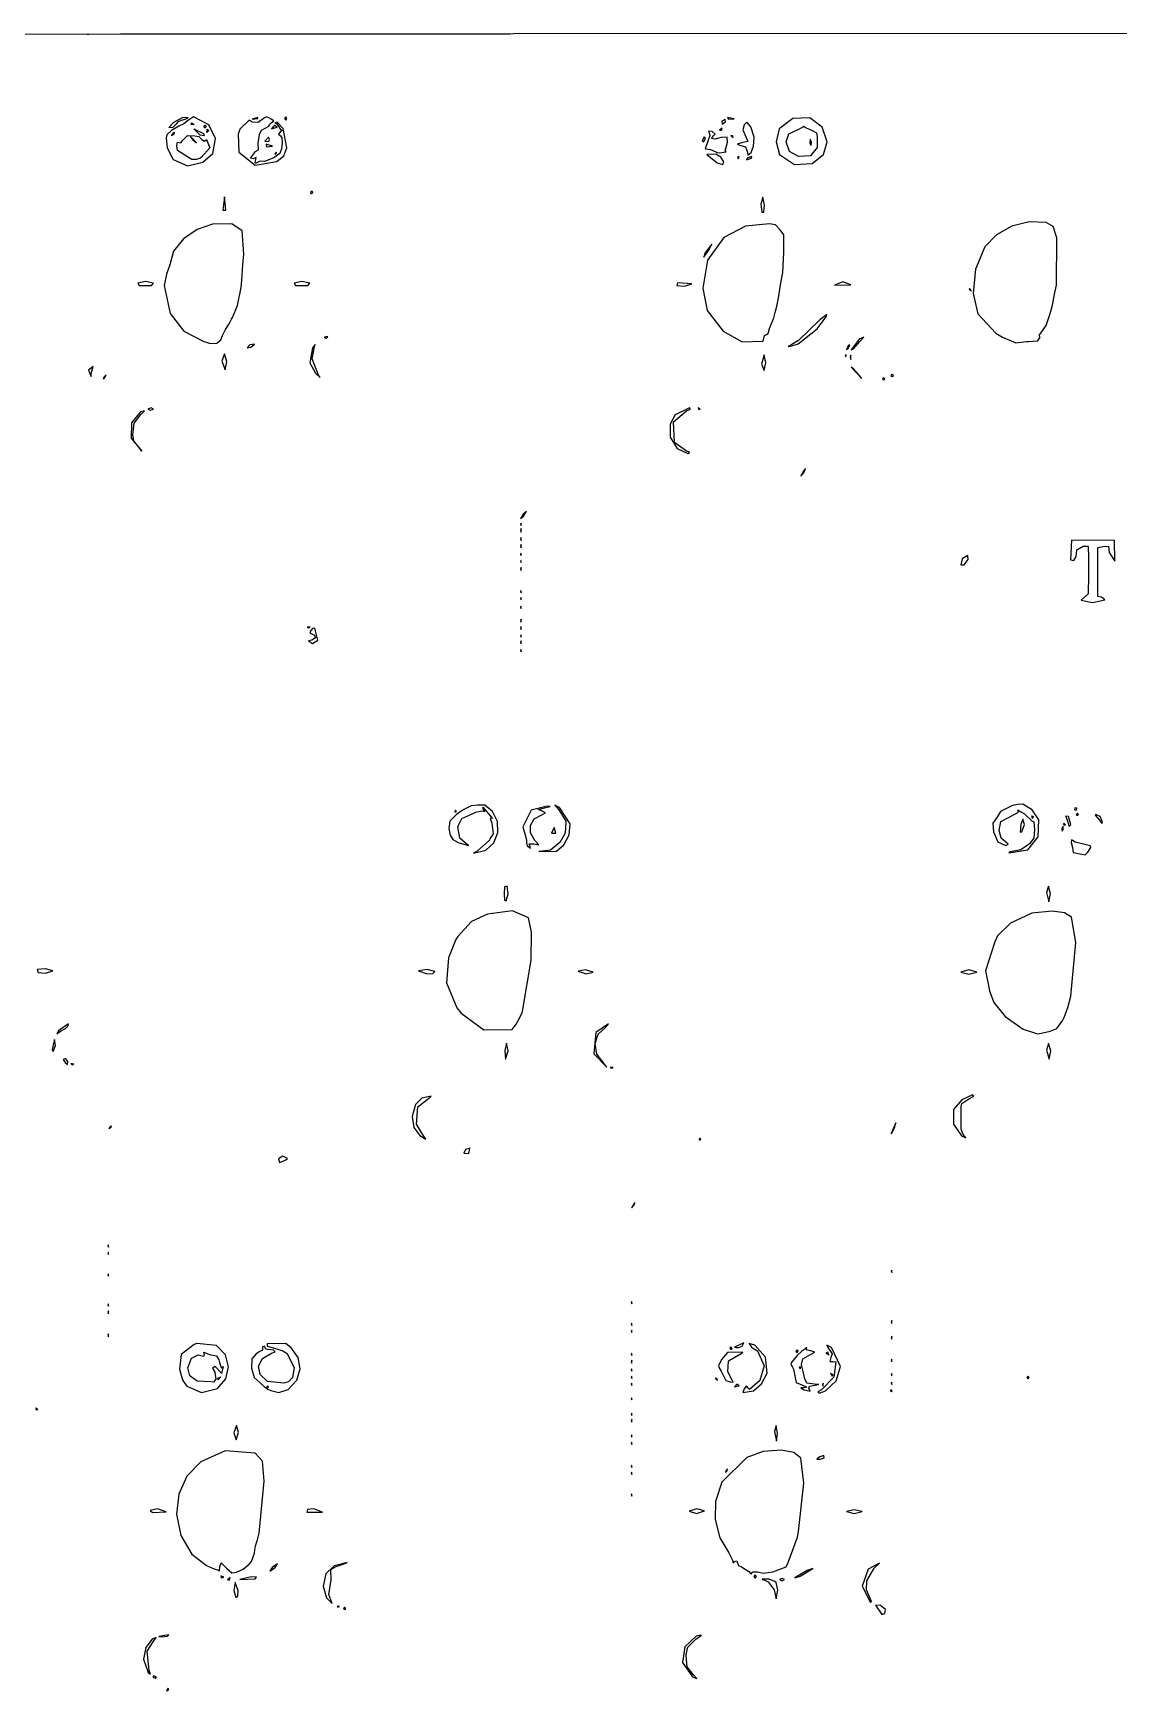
# Model space of a CAD drawing. Extents: x -33 to 316, y 14 to 132.
# Drawn here: x 93.9 to 132.1, y 73.5 to 131.8 of the extents above; entities that cross this region are included whole.
import ezdxf

# ---------------------------------------------------------------- set-up
doc = ezdxf.new("R2010")
doc.units = 0
doc.layers.add('Layer_1', color=7, linetype='CONTINUOUS')

msp = doc.modelspace()

# ---------------------------------------------------------------- linework, layer by layer
at = {"layer": 'Layer_1', "color": 7}
msp.add_lwpolyline([(91.364396, 131.79337), (95.799026, 131.78437), (95.851926, 131.78437), (96.967086, 131.79137), (97.066986, 131.79637), (108.329682, 131.79337), (108.446102, 131.79237), (110.680652, 131.78837), (110.812822, 131.79937), (135.425932, 131.81617)], dxfattribs=at)
for points in [[(99.864822, 127.27856), (100.21554, 127.57748), (100.315789, 128.107425), (100.07994, 128.59231), (99.535832, 128.87664), (99.361592, 128.74964), (99.203092, 128.62264), (99.021622, 128.54344), (98.766432, 128.3866), (98.601142, 128.24353), (98.580142, 128.12756), (98.616442, 127.77779), (98.829062, 127.36831), (99.330262, 127.152478), (99.864822, 127.27851)], [(98.958642, 128.63321), (99.017642, 128.70731), (99.122012, 128.74961), (99.251512, 128.79191), (99.354842, 128.83791), (99.160293, 128.85107), (98.841432, 128.67079), (98.677582, 128.49126), (98.827722, 128.51246), (98.958682, 128.63315)], [(99.458142, 128.6001), (99.471242, 128.6636), (99.566442, 128.6014), (99.458112, 128.6004)], [(99.778142, 128.23006), (99.555522, 128.4533), (99.651922, 128.3888), (99.774122, 128.3461), (99.895502, 128.2836), (99.909518, 128.203558), (99.778132, 128.23)], [(99.905142, 128.5143), (99.947442, 128.5803), (99.989742, 128.5405), (99.947442, 128.4745), (99.905142, 128.5143)], [(100.01118, 128.32596), (100.02388, 128.43708), (100.08378, 128.39508), (100.01118, 128.32598)], [(102.46849, 127.30325), (102.714145, 127.504024), (102.82318, 127.78375), (102.69761, 128.46063), (102.479248, 128.687088), (102.4028, 128.66495), (102.4663, 128.62265), (102.5298, 128.53795), (102.5933, 128.45325), (102.6568, 128.38975), (102.5933, 128.32625), (102.5298, 128.26275), (102.5978, 128.19925), (102.6424, 128.13815), (102.6574, 127.943), (102.634, 127.74705), (102.5721, 127.58385), (102.36276, 127.43345), (102.03848, 127.30302), (101.97668, 127.31462), (101.86223, 127.29802), (101.72206, 127.22892), (101.71506, 127.25362), (101.74406, 127.43725), (101.64245, 127.39565), (101.54255, 127.41195), (101.72349, 127.64887), (101.821305, 127.714723), (101.80989, 127.94709), (101.85649, 128.24706), (101.93719, 128.40533), (102.19572, 128.53787), (102.21822, 128.60137), (102.27722, 128.66487), (102.36052, 128.72837), (102.27582, 128.79187), (102.19112, 128.83417), (102.10392, 128.87647), (102.03992, 128.83897), (101.81364, 128.67074), (101.59864, 128.68574), (101.49753, 128.74944), (101.1737, 128.43194), (101.1102, 128.2651), (101.1346, 127.63306), (101.70421, 127.16897), (102.4684, 127.30308)], [(101.80661, 128.81836), (101.80461, 128.85376), (101.59832, 128.78416), (101.80646, 128.81836)], [(102.4795, 128.50669), (102.3872, 128.58029), (102.28092, 128.44861), (102.47946, 128.50671)], [(102.82614, 128.81336), (102.78384, 128.87686), (102.74154, 128.81336), (102.78384, 128.74986), (102.82614, 128.81336)], [(118.2776, 127.63913), (118.2429, 127.68073), (118.2656, 127.75563), (118.3278, 127.9821), (118.3114, 128.15356), (118.1045, 128.14456), (117.87726, 128.08286), (117.76961, 128.11456), (117.83311, 128.19926), (117.892998, 128.256516), (117.79051, 128.35401), (117.65841, 128.36161), (117.69014, 128.27921), (117.70304, 128.20991), (117.53777, 127.73977), (117.72566, 127.71837), (117.89666, 127.65577), (117.95886, 127.62147), (118.04706, 127.60307), (118.27768, 127.63887)], [(118.14022, 128.47799), (118.04902, 128.40429), (118.12092, 128.40629), (118.14012, 128.47769)], [(118.25149, 128.69894), (118.24129, 128.78254), (118.13346, 128.70234), (118.14366, 128.61874), (118.25149, 128.69894)], [(118.56358, 128.80276), (118.32825, 128.85346), (118.36245, 128.79056), (118.56356, 128.80276)], [(119.15822, 127.61913), (119.24682, 127.84138), (119.27102, 128.15722), (119.15139, 128.51705), (119.00509, 128.68638), (118.91859, 128.58708), (118.86879, 128.41774), (119.03959, 128.0026), (118.86357, 127.9667), (118.66749, 127.9078), (118.76379, 127.8711), (118.963183, 127.8125), (119.0284, 127.62388), (119.040421, 127.527139), (119.15817, 127.61888)], [(121.30464, 127.22405), (121.701858, 127.544698), (121.83287, 127.99688), (121.653994, 128.507563), (121.21867, 128.83475), (120.631178, 128.808673), (120.15011, 128.44349), (120.03464, 127.98745), (120.15387, 127.54957), (120.68439, 127.19974), (121.30464, 127.22404)], [(120.8205, 127.47876), (120.509344, 127.647606), (120.39447, 127.98926), (120.48967, 128.27132), (120.85731, 128.45332), (120.94471, 128.49562), (121.00821, 128.53792), (121.07171, 128.49952), (121.28218, 128.40712), (121.45501, 128.30782), (121.47671, 128.18132), (121.484424, 127.791446), (121.25084, 127.4974), (120.82039, 127.4787)], [(98.789162, 128.26276), (98.856562, 128.32626), (98.846562, 128.26276), (98.779162, 128.19926), (98.789162, 128.26276)], [(99.481802, 127.37376), (99.360212, 127.43746), (98.973252, 127.69234), (98.956052, 127.85336), (98.978652, 127.97705), (99.090982, 127.95585), (99.142582, 128.02845), (99.326902, 128.21347), (99.587452, 128.19937), (99.732892, 128.17627), (99.827992, 128.06893), (99.932292, 128.00973), (99.999992, 128.06913), (100.11598, 127.77589), (99.820512, 127.45711), (99.758212, 127.40971), (99.634242, 127.37191), (99.481822, 127.37391)], [(99.651142, 127.95905), (99.534722, 128.07546), (99.418302, 128.17809), (99.520932, 128.06168), (99.651142, 127.95905)], [(102.19114, 128.0053), (102.21684, 128.09), (102.17974, 128.157), (102.05045, 128.01552), (102.1912, 128.00542)], [(102.31794, 127.83683), (102.09178, 127.90563), (102.10658, 127.81743), (102.31789, 127.83683)], [(117.55814, 128.12495), (117.49464, 128.15695), (117.43114, 128.01958), (117.49464, 127.98758), (117.55814, 128.12495)], [(118.49723, 128.20849), (118.44713, 128.21449), (118.52543, 128.13619), (118.49723, 128.20819)], [(121.28347, 127.99612), (121.23697, 128.08502), (121.21867, 127.94955), (121.26627, 127.866424), (121.28357, 127.99605)], [(102.46109, 127.58793), (102.44449, 127.62773), (102.40269, 127.56203), (102.46119, 127.58793)], [(118.20365, 127.29088), (118.08676, 127.45589), (117.92046, 127.55998), (117.60029, 127.55098), (117.962, 127.25105), (118.157743, 127.194475), (118.20365, 127.29135)], [(118.74327, 127.43759), (118.72457, 127.47989), (118.67977, 127.43759), (118.69847, 127.39529), (118.74327, 127.43759)], [(119.16662, 127.41619), (119.18532, 127.47819), (119.01598, 127.41749), (118.995138, 127.35414), (119.16664, 127.41649)], [(100.67282, 125.5852), (100.62662, 126.05367), (100.57112, 125.5856), (100.67287, 125.58522)], [(103.7363, 126.20968), (103.7201, 126.25198), (103.6516, 126.20968), (103.6678, 126.16738), (103.7363, 126.20968)], [(119.63247, 125.76519), (119.56897, 126.04036), (119.50547, 125.79342), (119.53367, 125.51825), (119.610258, 125.519305), (119.63247, 125.76519)], [(100.36551, 120.90206), (100.4978, 121.02388), (100.561, 121.17168), (100.66974, 121.39326), (100.79704, 121.58376), (100.88194, 121.75402), (100.91414, 121.80692), (101.08346, 122.23025), (101.21298, 122.86525), (101.23718, 123.11925), (101.27848, 123.65802), (101.31548, 124.03902), (101.25728, 124.86098), (100.884401, 125.106808), (100.20889, 125.09309), (99.663466, 124.904134), (99.190752, 124.57417), (98.838993, 124.146575), (98.703272, 123.66843), (98.594952, 123.33634), (98.509152, 122.93417), (98.720312, 121.95258), (99.204871, 121.33436), (99.905122, 120.96352), (100.13795, 120.89492), (100.36549, 120.90192)], [(119.57691, 120.97486), (119.62921, 121.18211), (119.69591, 121.21381), (119.75291, 121.24561), (119.81011, 121.42552), (119.95218, 121.79342), (120.00698, 121.98392), (120.07378, 122.25102), (120.13848, 122.56852), (120.20678, 123.0312), (120.26868, 123.39728), (120.30478, 124.10411), (120.3052, 124.71706), (120.17682, 124.89163), (120.02036, 125.06803), (119.80177, 125.10763), (118.957475, 125.022843), (118.20054, 124.62979), (117.62841, 123.831271), (117.45726, 122.838), (117.61151, 122.05483), (118.178475, 121.330943), (118.84867, 120.95372), (119.57688, 120.97482)], [(128.84679, 120.96796), (128.92079, 120.96696), (129.24218, 120.98606), (129.28448, 121.04536), (129.32678, 121.10886), (129.28998, 121.17236), (129.39582, 121.32354), (129.5384, 121.53036), (129.6016, 121.70727), (129.6651, 121.92127), (129.7021, 122.03672), (129.7641, 122.2403), (129.8341, 122.63286), (129.8994, 122.95036), (129.919, 124.61084), (129.789001, 125.01582), (129.53709, 125.14801), (128.936495, 125.17435), (128.333944, 125.02303), (127.7952, 124.720218), (127.38603, 124.29208), (127.05706, 123.51548), (126.964761, 122.651038), (127.13296, 121.94147), (127.773, 121.26143), (128.00798, 121.11327), (128.471945, 120.922579), (128.84666, 120.96843)], [(117.65716, 124.16706), (117.7735, 124.38931), (117.53413, 124.07026), (117.491759, 123.935075), (117.65716, 124.16706)], [(98.060172, 122.93336), (98.127172, 123.01806), (97.852002, 123.07706), (97.576832, 123.01706), (97.629732, 122.93576), (98.060182, 122.93376)], [(103.56351, 122.93336), (103.63051, 123.01806), (103.35534, 123.07706), (103.08018, 123.01706), (103.13308, 122.93576), (103.56354, 122.93376)], [(117.0713, 122.98936), (116.5727, 123.02766), (116.540888, 122.940184), (116.81041, 122.91636), (117.0713, 122.98936)], [(122.66223, 122.95476), (122.38414, 123.06817), (122.0878, 122.94484), (122.66223, 122.95484)], [(126.9138, 122.75446), (126.8397, 122.82856), (126.8237, 122.81256), (126.9138, 122.75446)], [(120.80899, 120.88144), (121.48394, 121.4078), (121.58656, 121.55295), (121.69046, 121.69053), (121.80674, 121.85756), (121.82564, 121.91386), (121.57977, 121.73403), (120.82503, 120.99796), (120.58494, 120.8638), (120.45794, 120.7874), (120.58494, 120.8166), (120.80896, 120.8815)], [(101.68314, 120.87673), (101.52322, 120.85213), (101.43239, 120.745944), (101.55612, 120.76983), (101.68312, 120.87675)], [(103.942, 119.78555), (103.7154, 120.35556), (103.7796, 120.72318), (103.824263, 120.859744), (103.7247, 120.74028), (103.6314, 120.21382), (103.83178, 119.84905), (104.00097, 119.694761), (103.94195, 119.78555)], [(104.26547, 121.12791), (104.20197, 121.14451), (104.13847, 121.10351), (104.20197, 121.08691), (104.26547, 121.12791)], [(122.63679, 120.85198), (122.57329, 120.81468), (122.51249, 120.68768), (122.57599, 120.72498), (122.63679, 120.85198)], [(122.98754, 120.97085), (123.121555, 121.120586), (122.96154, 121.04275), (122.6827, 120.67596), (122.7552, 120.70626), (122.98759, 120.97084)], [(100.70947, 120.26629), (100.62477, 120.53693), (100.54007, 120.26882), (100.65004, 119.97287), (100.70944, 120.26629)], [(119.6748, 120.21939), (119.6138, 120.49455), (119.5252, 120.17385), (119.6143, 119.94422), (119.6748, 120.21939)], [(122.49772, 120.50251), (122.47212, 120.47691), (122.49432, 120.42131), (122.49732, 120.50241)], [(122.66732, 120.48404), (122.64792, 120.40994), (122.66732, 120.33584), (122.66732, 120.48401)], [(95.935782, 119.84045), (95.990382, 120.00332), (96.014982, 120.08962), (95.841092, 119.95747), (95.942542, 119.7326), (95.935542, 119.84046)], [(96.472012, 119.79328), (96.395712, 119.72018), (96.358425, 119.650405), (96.416012, 119.69988), (96.472012, 119.79318)], [(122.96117, 119.78528), (122.76032, 120.00408), (122.68062, 120.06218), (123.05088, 119.66529), (122.96118, 119.78525)], [(123.8658, 119.64808), (123.8235, 119.69038), (123.7812, 119.64808), (123.8235, 119.60578), (123.8658, 119.64808)], [(124.16214, 119.77495), (124.11984, 119.81725), (124.07754, 119.77495), (124.11984, 119.73265), (124.16214, 119.77495)], [(97.608552, 117.25923), (97.449802, 117.42042), (97.405902, 117.66881), (97.451802, 118.09763), (97.689012, 118.40118), (97.812155, 118.52924), (97.669512, 118.48798), (97.364326, 118.10116), (97.347102, 117.56998), (97.719432, 117.10836), (97.608572, 117.2592)], [(98.127142, 118.58964), (98.044942, 118.63194), (97.936612, 118.58964), (98.018812, 118.54734), (98.127142, 118.58964)], [(116.98664, 117.06564), (116.88884, 117.10814), (116.45719, 117.41452), (116.43049, 118.13791), (116.87925, 118.52582), (117.026264, 118.59038), (116.98772, 118.63199), (116.49124, 118.39097), (116.30552, 118.05455), (116.30552, 117.60127), (116.561831, 117.198518), (116.93632, 117.026), (116.98672, 117.0656)], [(117.36764, 118.58964), (117.29104, 118.63134), (117.30414, 118.58964), (117.36764, 118.58964)], [(121.02212, 116.36714), (121.07322, 116.49414), (120.98782, 116.39424), (120.90242, 116.22703), (121.02207, 116.36718)], [(111.25047, 114.98576), (111.14464, 114.90666), (111.0388, 114.74289), (111.14464, 114.82199), (111.25047, 114.98576)], [(111.06772, 114.57592), (111.04212, 114.55032), (111.06432, 114.49472), (111.06732, 114.57582)], [(111.06814, 114.38728), (111.04704, 114.33518), (111.06654, 114.26028), (111.06854, 114.38728)], [(111.06683, 113.81659), (111.04553, 113.76369), (111.06683, 113.71079), (111.06683, 113.81662)], [(111.06684, 114.07059), (111.04554, 114.01769), (111.06684, 113.96479), (111.06684, 114.07062)], [(131.60521, 111.8699), (131.48928, 111.97044), (131.35909, 111.99644), (131.35909, 112.83781), (131.35846, 113.71094), (131.54382, 113.75534), (131.72982, 113.76804), (131.75882, 113.53606), (131.94993, 113.23351), (131.94293, 113.96702), (130.43159, 113.97892), (130.39249, 113.28698), (130.514763, 113.254381), (130.59676, 113.40014), (130.62326, 113.63148), (130.83492, 113.76377), (131.02013, 113.76377), (131.02213, 113.35102), (131.02613, 112.72661), (131.014468, 112.091414), (130.90283, 111.978), (130.77268, 111.86779), (131.17435, 111.78309), (131.60402, 111.86979)], [(111.06772, 113.51761), (111.04212, 113.49201), (111.06432, 113.43641), (111.06732, 113.51751)], [(111.06801, 113.26441), (111.04241, 113.23881), (111.06461, 113.18321), (111.06761, 113.26431)], [(126.79722, 113.29111), (126.78592, 113.43834), (126.584889, 113.319621), (126.53406, 113.1071), (126.65558, 113.1041), (126.79722, 113.29085)], [(111.06713, 113.01302), (111.04583, 112.96012), (111.06713, 112.90722), (111.06713, 113.01306)], [(111.06801, 112.20608), (111.04241, 112.18048), (111.06461, 112.12488), (111.06761, 112.20598)], [(111.06801, 111.95208), (111.04241, 111.92648), (111.06461, 111.87088), (111.06761, 111.95198)], [(111.06803, 111.65535), (111.04243, 111.62975), (111.06463, 111.57415), (111.06763, 111.65525)], [(103.64136, 110.91349), (103.53553, 110.91349), (103.58843, 110.89209), (103.64133, 110.91349)], [(103.91124, 110.45638), (103.81085, 110.87709), (103.72295, 110.86649), (103.67005, 110.80089), (103.63085, 110.71619), (103.79289, 110.62909), (103.83519, 110.53889), (103.7049, 110.45319), (103.58849, 110.42849), (103.723793, 110.339423), (103.91128, 110.45629)], [(111.06715, 111.19233), (111.04585, 111.13943), (111.06715, 111.08653), (111.06715, 111.19236)], [(111.06715, 110.93839), (111.04585, 110.88549), (111.06715, 110.83259), (111.06715, 110.93842)], [(111.06803, 110.63941), (111.04243, 110.61381), (111.06463, 110.55821), (111.06763, 110.63931)], [(111.06715, 110.43048), (111.04585, 110.37758), (111.06715, 110.32468), (111.06715, 110.43051)], [(111.06803, 110.13147), (111.04243, 110.10587), (111.06463, 110.05027), (111.06763, 110.13137)], [(109.82359, 103.06678), (110.106645, 103.329001), (110.246328, 103.685208), (110.232114, 104.072986), (110.05348, 104.42992), (109.785201, 104.646215), (109.5901, 104.65455), (109.5292, 104.65155), (109.30707, 104.62265), (109.07829, 104.51222), (108.96445, 104.44992), (108.77976, 104.30796), (108.554118, 104.088638), (108.51752, 103.8264), (108.57012, 103.58988), (108.66282, 103.4454), (108.84819, 103.33993), (109.21844, 103.22469), (109.09184, 103.32845), (108.9065, 103.48829), (108.8395, 103.88027), (108.8573, 103.94457), (108.976824, 104.1749), (109.29248, 104.32336), (109.47011, 104.40586), (109.68702, 104.44966), (109.793735, 104.427223), (109.74622, 104.49426), (109.71492, 104.57746), (110.06442, 104.18575), (110.02272, 104.19645), (109.979133, 104.185613), (110.03072, 104.01375), (110.085915, 103.636348), (109.97092, 103.46137), (109.94952, 103.42297), (109.51936, 103.03331), (109.3876, 102.96201), (109.82339, 103.06686)], [(108.79514, 104.43179), (108.75214, 104.47119), (108.73344, 104.40519), (108.79514, 104.43179)], [(111.38594, 103.1892), (111.347329, 103.283933), (111.51505, 103.2858), (111.69497, 103.2565), (111.55405, 103.404), (111.395678, 103.670478), (111.390973, 103.939855), (111.528164, 104.167937), (111.79548, 104.31053), (111.924421, 104.383738), (111.81328, 104.44064), (111.665879, 104.497935), (111.88648, 104.5576), (112.085221, 104.599188), (111.98778, 104.6182), (111.4177, 104.47114), (111.1315, 103.88239), (111.1727, 103.70563), (111.2081, 103.601), (111.261, 103.42863), (111.258, 103.31898), (111.2751, 103.21868), (111.39198, 103.13838), (111.38498, 103.18918)], [(112.31199, 103.03538), (112.572, 103.25731), (112.759953, 103.607153), (112.78943, 103.99376), (112.41627, 104.57025), (112.25097, 104.653799), (112.38867, 104.48255), (112.63553, 104.086288), (112.63114, 103.80704), (112.60514, 103.64602), (112.42522, 103.33689), (112.101016, 103.069483), (111.80124, 103.03267), (111.69497, 103.01837), (112.31199, 103.03537)], [(128.89176, 103.07888), (129.258568, 103.539466), (129.28393, 104.1344), (129.043851, 104.480263), (128.71207, 104.68607), (128.52644, 104.66837), (128.34947, 104.64027), (127.9298, 104.42406), (127.82354, 104.25572), (127.667744, 104.019354), (127.68033, 103.71158), (127.84127, 103.36025), (128.1203, 103.22515), (128.2066, 103.27805), (127.959958, 103.493185), (127.88808, 103.75914), (127.94198, 104.06931), (128.456, 104.34646), (128.56306, 104.40906), (128.53786, 104.47976), (128.65187, 104.41536), (128.77725, 104.34506), (129.04664, 104.09172), (129.10784, 104.05762), (129.13274, 103.78905), (129.104471, 103.488718), (128.94859, 103.28911), (128.650648, 103.079219), (128.28462, 103.00678), (128.22602, 102.96708), (128.89164, 103.07895)], [(130.61574, 104.53859), (130.55084, 104.55389), (130.53554, 104.48899), (130.60044, 104.47369), (130.61574, 104.53859)], [(112.28178, 103.66758), (112.22418, 103.85808), (112.13948, 103.66412), (112.28179, 103.66712)], [(128.77647, 103.97048), (128.71297, 104.15442), (128.64947, 103.96738), (128.62117, 103.70279), (128.68467, 103.70579), (128.77647, 103.97038)], [(129.05869, 104.18216), (129.03179, 104.27736), (129.07799, 104.26716), (129.05869, 104.18216)], [(130.1434, 103.81575), (130.1272, 103.90045), (130.0888, 103.81575), (130.105, 103.73105), (130.1434, 103.81575)], [(130.2158, 103.96098), (130.1735, 104.00578), (130.1312, 103.98708), (130.1735, 103.94228), (130.2158, 103.96098)], [(130.40177, 103.96738), (130.32167, 104.25636), (130.21583, 104.26136), (130.25813, 104.19686), (130.30043, 104.04869), (130.334205, 103.906619), (130.40173, 103.96749)], [(130.68147, 104.32346), (130.63917, 104.36576), (130.59687, 104.32346), (130.63917, 104.28116), (130.68147, 104.32346)], [(131.4429, 104.24762), (131.28003, 104.32002), (131.26193, 104.29582), (131.4101, 104.11924), (131.495481, 103.999721), (131.52165, 104.06774), (131.44285, 104.24766)], [(131.00062, 102.99922), (131.10418, 103.15839), (131.10218, 103.21809), (130.56209, 103.35131), (130.42889, 103.43431), (130.41989, 103.33276), (130.46119, 103.15493), (130.48339, 102.98261), (130.91363, 102.90281), (130.99993, 102.99921)], [(110.60731, 101.52811), (110.57381, 101.79959), (110.485278, 101.773863), (110.46738, 101.53017), (110.48648, 101.30354), (110.54138, 101.28574), (110.60728, 101.52815)], [(129.68664, 101.53284), (129.62314, 101.80448), (129.54664, 101.57669), (129.63374, 101.24357), (129.68664, 101.53284)], [(110.74752, 96.75277), (110.89197, 96.94593), (110.94537, 97.05228), (111.10182, 97.33952), (111.12152, 97.46202), (111.42004, 99.20104), (111.435953, 100.176176), (111.32594, 100.68185), (110.76132, 100.934559), (109.88797, 100.80965), (109.3246, 100.55622), (108.83745, 100.0244), (108.77345, 99.92059), (108.511498, 99.273549), (108.43685, 98.397), (108.80299, 97.5235), (108.96106, 97.32577), (109.75706, 96.74541), (110.74749, 96.75241)], [(129.42314, 96.6376), (129.68018, 96.7004), (129.91408, 96.788), (130.10724, 97.04642), (130.17134, 97.17643), (130.26174, 97.43803), (130.29754, 97.52523), (130.40761, 97.93352), (130.58163, 99.82074), (130.434129, 100.70799), (130.188382, 100.860445), (129.75022, 100.92177), (129.030771, 100.849139), (128.2849, 100.50062), (127.82284, 100.04768), (127.72161, 99.80772), (127.4089, 98.8143), (127.51861, 98.24351), (127.54891, 98.11562), (127.702485, 97.703693), (128.09765, 97.2082), (128.73506, 96.76436), (129.12717, 96.63564), (129.22911, 96.60364), (129.30711, 96.61984), (129.42329, 96.63774)], [(94.592302, 98.81973), (94.329792, 98.89313), (94.041542, 98.86133), (94.071026, 98.763788), (94.331412, 98.74369), (94.592302, 98.81969)], [(107.95905, 98.73025), (108.03315, 98.79835), (107.76048, 98.86185), (107.46143, 98.81915), (107.75798, 98.71463), (107.95906, 98.73023)], [(113.59997, 98.77735), (113.33539, 98.85335), (113.0708, 98.80745), (113.35692, 98.70995), (113.59997, 98.77735)], [(127.1043, 98.77723), (126.81855, 98.85323), (126.5328, 98.77723), (126.81855, 98.70123), (127.1043, 98.77723)], [(95.031272, 96.78727), (95.121472, 96.87197), (95.142072, 96.95667), (94.804942, 96.71929), (94.729742, 96.60459), (94.858062, 96.69599), (95.031282, 96.78739)], [(113.97995, 95.56688), (113.730434, 95.891906), (113.67612, 96.26329), (113.77759, 96.594775), (114.04097, 96.83719), (114.14369, 96.95731), (113.69127, 96.65096), (113.62077, 95.89994), (114.08736, 95.43331), (113.97998, 95.56688)], [(94.680062, 96.19491), (94.646062, 96.40658), (94.591962, 96.15316), (94.569562, 96.04492), (94.600762, 95.98322), (94.680062, 96.19486)], [(110.61547, 96.00727), (110.55197, 96.27994), (110.48847, 96.01182), (110.51557, 95.71664), (110.61547, 96.00727)], [(129.6991, 95.99927), (129.6231, 96.2586), (129.5466, 96.03081), (129.6445, 95.71423), (129.699, 95.99927)], [(95.121472, 95.62378), (95.036772, 95.72961), (94.956366, 95.700604), (95.022172, 95.59536), (95.10591, 95.524503), (95.121472, 95.62376)], [(95.333142, 95.53658), (95.227732, 95.56098), (95.267132, 95.51798), (95.333132, 95.53668)], [(114.30905, 95.41901), (114.20322, 95.41901), (114.25612, 95.39761), (114.30902, 95.41901)], [(107.59435, 93.07636), (107.38427, 93.42561), (107.43577, 94.03927), (107.86155, 94.37547), (107.90615, 94.41487), (107.57205, 94.33557), (107.35449, 94.1129), (107.22881, 93.69041), (107.289228, 93.309418), (107.49915, 93.03071), (107.713314, 92.897563), (107.59435, 93.07631)], [(126.61566, 93.05836), (126.54646, 93.25188), (126.55246, 94.03655), (126.56706, 94.147961), (126.81902, 94.31638), (126.989264, 94.413536), (126.94602, 94.45895), (126.568076, 94.282123), (126.28197, 93.93854), (126.275116, 93.424768), (126.56074, 93.01601), (126.716173, 92.940253), (126.61614, 93.05831)], [(96.650912, 93.32731), (96.631212, 93.36441), (96.560812, 93.26921), (96.650912, 93.32731)], [(124.21347, 93.3317), (124.25507, 93.46997), (124.08081, 93.09863), (124.10791, 93.10463), (124.21352, 93.3313)], [(117.3888, 92.89333), (117.3701, 92.93563), (117.3253, 92.89333), (117.344, 92.85103), (117.3888, 92.89333)], [(102.78909, 92.16482), (102.84729, 92.21602), (102.68854, 92.29262), (102.52979, 92.20442), (102.562096, 92.076876), (102.65864, 92.11182), (102.78908, 92.16482)], [(109.22125, 92.3868), (109.25895, 92.57696), (109.10795, 92.53426), (109.05145, 92.40361), (109.22121, 92.38681)], [(115.03883, 90.59135), (115.06513, 90.67365), (114.94832, 90.4803), (115.03892, 90.59134)], [(96.547392, 89.17588), (96.521792, 89.15028), (96.543992, 89.09468), (96.546992, 89.17578)], [(96.547392, 88.92188), (96.521792, 88.89628), (96.543992, 88.84068), (96.546992, 88.92178)], [(96.547402, 88.16015), (96.521802, 88.13455), (96.544002, 88.07895), (96.547002, 88.16005)], [(124.1064, 88.28715), (124.0808, 88.26155), (124.103, 88.20595), (124.106, 88.28705)], [(96.547402, 87.10179), (96.521802, 87.07619), (96.544002, 87.02059), (96.547002, 87.10169)], [(114.9624, 87.18649), (114.9368, 87.16089), (114.959, 87.10529), (114.962, 87.18639)], [(96.546512, 86.85044), (96.525212, 86.79754), (96.546512, 86.74464), (96.546512, 86.85048)], [(114.96239, 86.42445), (114.93679, 86.39885), (114.95899, 86.34325), (114.96199, 86.42435)], [(124.10551, 86.51175), (124.08421, 86.45885), (124.10551, 86.40595), (124.10551, 86.51178)], [(96.546512, 86.04635), (96.525212, 85.99345), (96.546512, 85.94055), (96.546512, 86.04638)], [(114.96239, 86.17035), (114.93679, 86.14475), (114.95899, 86.08915), (114.96199, 86.17025)], [(124.10551, 85.96165), (124.08421, 85.90875), (124.10551, 85.85585), (124.10551, 85.96169)], [(100.38093, 84.11822), (100.678063, 84.461244), (100.77065, 84.890764), (100.660602, 85.31327), (100.34983, 85.63525), (99.654892, 85.70275), (99.560192, 85.67555), (99.105442, 85.32476), (99.051042, 84.807284), (99.147842, 84.4266), (99.185342, 84.371), (99.303022, 84.20268), (99.823817, 83.977925), (100.3808, 84.11818)], [(99.672302, 84.38059), (99.41006, 84.567684), (99.336712, 84.85446), (99.471892, 85.19207), (99.705776, 85.310906), (99.901432, 85.26277), (99.928332, 85.30477), (99.899632, 85.39967), (100.09819, 85.31457), (100.35, 85.27367), (100.4301, 85.12948), (100.4526, 85.04228), (100.5012, 84.90041), (100.5259, 84.83941), (100.5802, 84.89231), (100.5286, 84.65231), (100.5166, 84.67681), (100.30076, 84.89235), (100.205775, 84.841339), (100.29016, 84.69756), (100.32416, 84.45184), (100.23866, 84.3503), (100.15176, 84.3583), (99.672282, 84.3807)], [(102.87262, 84.09094), (103.169881, 84.417992), (103.28968, 84.811636), (103.227664, 85.212055), (102.97948, 85.55943), (102.79291, 85.70121), (102.1345, 85.69921), (102.1285, 85.61151), (102.39494, 85.54411), (102.68198, 85.44731), (102.83882, 85.35831), (103.07981, 84.84753), (103.025284, 84.511281), (102.87706, 84.35795), (102.72029, 84.30635), (102.14057, 84.37225), (101.885751, 84.614311), (101.83132, 84.905905), (101.967449, 85.179094), (102.28431, 85.36594), (102.4159, 85.416271), (102.35261, 85.46919), (102.15293, 85.49779), (102.07833, 85.51669), (102.04723, 85.60859), (101.96293, 85.58839), (101.96493, 85.47493), (101.94363, 85.46023), (101.87053, 85.42823), (101.74919, 85.34143), (101.593445, 85.162177), (101.57628, 84.836699), (101.67883, 84.509269), (101.88223, 84.32416), (102.0496, 84.17352), (102.15954, 84.09972), (102.26484, 84.05212), (102.54563, 83.98052), (102.87288, 84.09124)], [(114.96239, 85.36585), (114.93679, 85.34025), (114.95899, 85.28465), (114.96199, 85.36575)], [(118.49493, 84.417), (118.333766, 84.709124), (118.3665, 85.09682), (118.80529, 85.35722), (118.87049, 85.39952), (118.32586, 85.38652), (118.11987, 85.14549), (118.00834, 84.92246), (118.03444, 84.84626), (118.10854, 84.73362), (118.26905, 84.40351), (118.41867, 84.36161), (118.52742, 84.34891), (118.49502, 84.41691)], [(118.48947, 85.52475), (118.44717, 85.59075), (118.40487, 85.55095), (118.44717, 85.48495), (118.48947, 85.52475)], [(118.72595, 85.56655), (118.84452, 85.61795), (118.89912, 85.72442), (118.57417, 85.5752), (118.62397, 85.5601), (118.72599, 85.5661)], [(119.23828, 84.04333), (119.528256, 84.285495), (119.71825, 84.66344), (119.667229, 85.230298), (119.28899, 85.64696), (119.08445, 85.71076), (119.11385, 85.66616), (119.16745, 85.57676), (119.20155, 85.55876), (119.3865, 85.45293), (119.61678, 84.916405), (119.4588, 84.4055), (119.09718, 84.088), (119.03988, 84.1515), (118.992711, 84.211585), (118.91183, 84.1064), (118.87053, 83.9794), (119.23834, 84.0433)], [(121.24114, 84.02752), (121.19384, 84.13977), (121.21544, 84.20167), (121.5374, 84.26267), (121.38747, 84.28027), (121.12394, 84.31199), (121.04236, 84.46173), (120.9355, 84.96688), (120.9813, 85.16168), (121.24254, 85.31647), (121.404033, 85.405413), (121.26224, 85.44298), (121.11909, 85.47478), (121.110403, 85.578574), (121.04449, 85.51118), (120.94559, 85.44168), (120.77238, 85.28882), (120.56608, 85.03154), (120.55318, 84.97864), (120.60608, 84.89264), (120.64358, 84.80794), (120.74328, 84.33629), (121.01884, 84.21586), (121.11404, 84.16836), (121.0082, 84.14796), (120.906951, 84.151641), (121.0188, 84.07016), (121.24105, 84.02756)], [(120.8178, 85.44515), (120.7755, 85.48495), (120.7332, 85.41895), (120.7755, 85.37915), (120.8178, 85.44515)], [(121.7733, 84.04133), (122.151594, 84.3872), (122.29906, 84.89744), (121.98156, 85.56262), (121.823728, 85.65151), (121.85818, 85.55962), (122.005413, 85.340154), (121.95856, 85.20834), (121.92426, 85.07642), (122.03317, 85.06942), (122.13277, 85.05932), (122.069246, 84.524223), (121.63466, 84.07947), (121.501259, 84.001503), (121.54806, 83.96231), (121.77331, 84.04151)], [(121.89434, 85.31075), (121.85454, 85.40055), (121.79154, 85.36305), (121.89441, 85.31075)], [(114.96239, 84.8147), (114.93679, 84.7891), (114.95899, 84.7335), (114.96199, 84.8146)], [(114.96151, 85.11455), (114.94021, 85.06165), (114.96151, 85.00875), (114.96151, 85.11458)], [(120.86348, 84.87493), (120.88908, 84.90053), (120.88608, 84.81943), (120.86388, 84.87503)], [(122.04547, 84.588), (121.95417, 84.6545), (122.00557, 84.55274), (122.04537, 84.58804)], [(124.10639, 85.15425), (124.08079, 85.12865), (124.10299, 85.07305), (124.10599, 85.15415)], [(124.10639, 84.6453), (124.08079, 84.6197), (124.10299, 84.5641), (124.10599, 84.6452)], [(100.39383, 84.48705), (100.4978, 84.53395), (100.4101, 84.42501), (100.3938, 84.48701)], [(102.10647, 84.17264), (102.15127, 84.21494), (102.16997, 84.17264), (102.12517, 84.13034), (102.10647, 84.17264)], [(114.96239, 84.561), (114.93679, 84.5354), (114.95899, 84.4798), (114.96199, 84.5609)], [(114.96239, 84.30671), (114.93679, 84.28111), (114.95899, 84.22551), (114.96199, 84.30661)], [(117.9469, 84.4774), (117.8968, 84.4834), (117.9751, 84.4051), (117.9469, 84.4771)], [(118.73486, 84.22241), (118.66126, 84.26991), (118.57416, 84.18541), (118.73488, 84.22241)], [(121.69251, 84.30971), (121.67111, 84.25681), (121.69251, 84.20391), (121.69251, 84.30974)], [(124.1198, 84.0459), (124.075, 84.0882), (124.0563, 84.0459), (124.1011, 84.0036), (124.1198, 84.0459)], [(124.10639, 84.3492), (124.08079, 84.3236), (124.10299, 84.268), (124.10599, 84.3491)], [(128.9458, 84.5107), (128.9035, 84.553), (128.8612, 84.5107), (128.9035, 84.4684), (128.9458, 84.5107)], [(94.063142, 83.38698), (94.020842, 83.43178), (93.978542, 83.41308), (94.020842, 83.36828), (94.063142, 83.38698)], [(114.96239, 83.79943), (114.93679, 83.77383), (114.95899, 83.71823), (114.96199, 83.79933)], [(114.9624, 83.24925), (114.9368, 83.22365), (114.959, 83.16805), (114.962, 83.24915)], [(114.96151, 83.04023), (114.94021, 82.98733), (114.96151, 82.93443), (114.96151, 83.04027)], [(101.12433, 82.57495), (101.05023, 82.81796), (100.96343, 82.56085), (101.03753, 82.31785), (101.12433, 82.57495)], [(114.96239, 82.48737), (114.93679, 82.46177), (114.95899, 82.40617), (114.96199, 82.48727)], [(120.08949, 82.54317), (120.035406, 82.821275), (119.97932, 82.61137), (120.05642, 82.26766), (120.08952, 82.54321)], [(101.05482, 77.66117), (101.28887, 77.76386), (101.50286, 77.93829), (101.57746, 78.03409), (101.68142, 78.33065), (101.69262, 78.44099), (101.71902, 78.58065), (101.78982, 78.79588), (101.84792, 79.02664), (102.02945, 80.86221), (101.965076, 81.561904), (101.71276, 81.85083), (100.65538, 81.93103), (99.801982, 81.54625), (99.309921, 81.03284), (99.021357, 80.406435), (98.945171, 79.699495), (99.090242, 78.94448), (99.482617, 78.297158), (100.00093, 77.89981), (100.20511, 77.79714), (100.30616, 77.76454), (100.39026, 77.74084), (100.454173, 77.704134), (100.46356, 77.84379), (100.511641, 77.989789), (100.70541, 77.80089), (100.89129, 77.63985), (101.05487, 77.66115)], [(114.96239, 82.23325), (114.93679, 82.20765), (114.95899, 82.15205), (114.96199, 82.23315)], [(119.20914, 77.67507), (119.38298, 77.67307), (119.58676, 77.63027), (119.91911, 77.66987), (120.39447, 77.85277), (120.46617, 78.00125), (120.79022, 78.89601), (120.82912, 79.09286), (121.00821, 80.7862), (120.90673, 81.6694), (120.656895, 81.868411), (120.2135, 81.95631), (119.585909, 81.902313), (119.00484, 81.69053), (118.1242, 80.82853), (117.908556, 80.146468), (117.89629, 79.5162), (118.058386, 78.86607), (118.37721, 78.33852), (118.5031, 78.0822), (118.5281, 77.97331), (118.5741, 78.03861), (118.6594, 78.05521), (118.7197, 77.89931), (118.8144, 77.84151), (119.07948, 77.6819), (119.160995, 77.591869), (119.20921, 77.6749)], [(121.73025, 81.67866), (121.715156, 81.761611), (121.5798, 81.71596), (121.47397, 81.63456), (121.58789, 81.63362), (121.73025, 81.67872)], [(114.96239, 81.42891), (114.93679, 81.40331), (114.95899, 81.34771), (114.96199, 81.42881)], [(114.96239, 81.17486), (114.93679, 81.14926), (114.95899, 81.09366), (114.96199, 81.17476)], [(118.32014, 81.23046), (118.33014, 81.29396), (118.26274, 81.23046), (118.25274, 81.16696), (118.32014, 81.23046)], [(114.96239, 80.41281), (114.93679, 80.38721), (114.95899, 80.33161), (114.96199, 80.41271)], [(98.581692, 79.787), (98.274242, 79.88861), (98.021042, 79.831151), (98.092952, 79.75984), (98.581692, 79.78704)], [(104.07316, 79.767), (103.77495, 79.88549), (103.548256, 79.867333), (103.52464, 79.76993), (104.07316, 79.76693)], [(117.5158, 79.8143), (117.25164, 79.8884), (116.97337, 79.8017), (117.23753, 79.7276), (117.5158, 79.8143)], [(123.06147, 79.7911), (122.7863, 79.8546), (122.51114, 79.7911), (122.7863, 79.7276), (123.06147, 79.7911)], [(102.41272, 77.82143), (102.49872, 77.94843), (102.30822, 77.82391), (102.22222, 77.69691), (102.41272, 77.82143)], [(104.37507, 76.68286), (104.30477, 76.872), (104.38587, 77.39079), (104.37217, 77.75911), (104.56063, 77.85441), (104.84595, 77.94961), (104.94285, 77.99721), (104.48973, 77.88327), (104.19655, 77.60225), (104.10395, 77.16502), (104.219651, 76.751539), (104.41807, 76.55258), (104.37517, 76.68283)], [(120.88726, 77.51837), (121.32554, 77.79095), (121.1522, 77.73375), (120.87704, 77.56243), (120.6908, 77.46087), (120.88726, 77.51837)], [(123.39092, 76.62673), (123.213183, 77.033938), (123.22785, 77.35689), (123.48575, 77.80222), (123.6803, 77.97992), (123.27227, 77.76687), (123.06251, 77.16648), (123.36219, 76.59498), (123.39089, 76.62668)], [(100.60538, 77.48117), (100.50588, 77.52497), (100.51588, 77.46187), (100.60538, 77.48117)], [(100.82588, 77.46643), (100.73478, 77.39283), (100.80678, 77.39483), (100.82598, 77.46623)], [(101.0952, 76.81726), (101.1161, 77.01101), (101.00366, 77.29219), (100.96346, 77.01584), (101.02696, 76.76434), (101.09516, 76.81724)], [(101.71489, 77.42233), (101.758304, 77.48188), (101.56672, 77.49763), (101.17514, 77.40583), (101.71489, 77.42243)], [(119.34249, 77.50517), (119.29699, 77.56057), (119.25149, 77.50517), (119.29699, 77.44977), (119.34249, 77.50517)], [(120.09814, 77.02287), (120.03674, 77.30019), (119.99734, 77.33369), (119.7941, 77.40819), (119.54902, 77.41019), (119.76289, 77.31529), (119.96999, 77.03527), (120.03459, 76.72197), (120.09809, 77.02284)], [(120.33097, 77.39943), (120.24627, 77.44173), (120.16157, 77.39943), (120.24627, 77.35713), (120.33097, 77.39943)], [(104.67734, 76.4509), (104.59624, 76.4539), (104.62184, 76.4283), (104.67744, 76.4505)], [(104.90047, 76.383), (104.85817, 76.4253), (104.81587, 76.383), (104.85817, 76.3407), (104.90047, 76.383)], [(123.85768, 76.20768), (123.88608, 76.3502), (123.70593, 76.48246), (123.53829, 76.49286), (123.75996, 76.17369), (123.85766, 76.20769)], [(97.980992, 74.19425), (97.915392, 74.88032), (98.116032, 75.20365), (98.229807, 75.358011), (98.084832, 75.29725), (97.863223, 75.006734), (97.776202, 74.59864), (97.948852, 74.12895), (98.029875, 74.075504), (97.980952, 74.19425)], [(98.619262, 75.4096), (98.677462, 75.4517), (98.317632, 75.4004), (98.418172, 75.3828), (98.619252, 75.4096)], [(117.12084, 74.06436), (116.906958, 74.328893), (116.88056, 74.58297), (116.87026, 74.76813), (116.926558, 75.017634), (117.21753, 75.30262), (117.41289, 75.44188), (117.22193, 75.40528), (116.826973, 75.033385), (116.74703, 74.48671), (117.10066, 73.97138), (117.250165, 73.912764), (117.12076, 74.06438)], [(98.232972, 73.97026), (98.143272, 74.01256), (98.105972, 73.97026), (98.195672, 73.92796), (98.232972, 73.97026)], [(98.677472, 73.55193), (98.635172, 73.56813), (98.592872, 73.49963), (98.635172, 73.48343), (98.677472, 73.55193)]]:
    msp.add_lwpolyline(points, close=True, dxfattribs=at)

doc.saveas('drawing.dxf')
